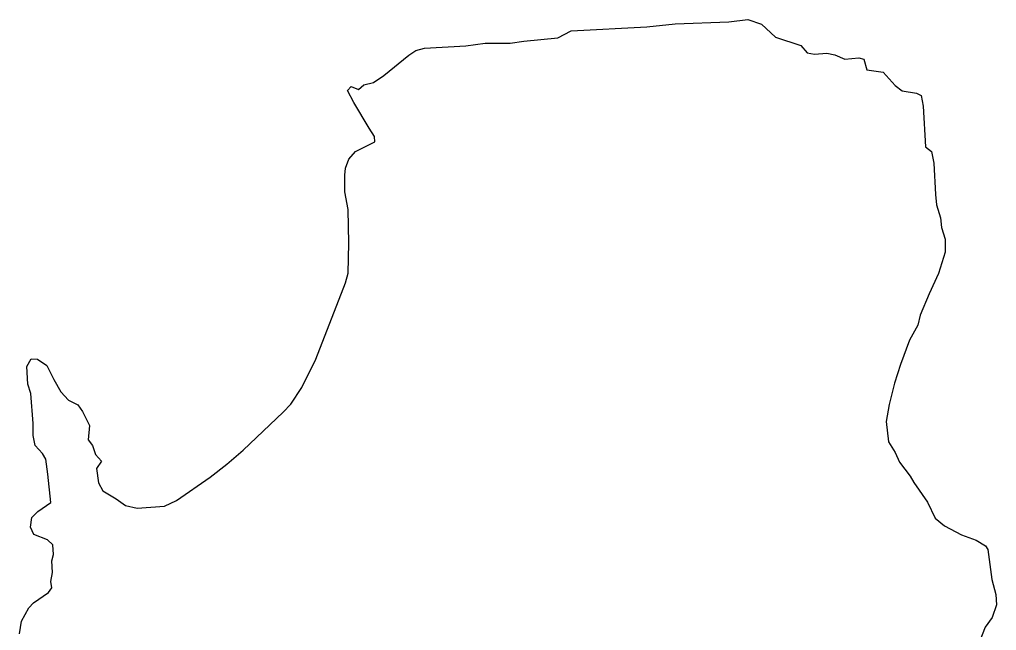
# Model space of a CAD drawing. Header units: metres. Extents: x 267365 to 277461, y 2088854 to 2108025.
# Drawn here: x 269830 to 277461, y 2103253 to 2108025 of the extents above; entities that cross this region are included whole.
import ezdxf

# ---------------------------------------------------------------- set-up
doc = ezdxf.new("R2010")
doc.units = ezdxf.units.M
doc.layers.add('village', color=3, linetype='Continuous')

msp = doc.modelspace()

# ---------------------------------------------------------------- linework, layer by layer
at = {"color": 3}
msp.add_line((272926.1, 2107782.3), (272994, 2107801.8), dxfattribs=at)
msp.add_line((272926.1, 2107782.3), (272994, 2107801.8), dxfattribs=at)
msp.add_line((272926.1, 2107782.3), (272994, 2107801.8), dxfattribs=at)
at = {"layer": 'village', "color": 3}
for p, q in [((275371.2, 2108006.2), (275518.3, 2108024.9)), ((275518.3, 2108024.9), (275624.7, 2107989.3)), ((274033.4, 2107882), (274138.8, 2107935.8)), ((274138.8, 2107935.8), (274728.6, 2107967)), ((274728.6, 2107967), (274951.5, 2107991.4)), ((274951.5, 2107991.4), (275371.2, 2108006.2)), ((275624.7, 2107989.3), (275735.2, 2107888)), ((273768.8, 2107857.2), (274033.4, 2107882)), ((275735.2, 2107888), (275932.4, 2107821.6)), ((272869.6, 2107747.8), (272926.1, 2107782.3)), ((272994, 2107801.8), (273315.3, 2107819.5)), ((273315.3, 2107819.5), (273466.4, 2107839.7)), ((273466.4, 2107839.7), (273663.1, 2107841.2)), ((273663.1, 2107841.2), (273768.8, 2107857.2)), ((275932.4, 2107821.6), (275982, 2107765.2)), ((272674.2, 2107587.4), (272869.6, 2107747.8)), ((275982, 2107765.2), (276038.8, 2107754.3)), ((276038.8, 2107754.3), (276137.1, 2107762.7)), ((276137.1, 2107762.7), (276197.7, 2107748)), ((276197.7, 2107748), (276277.4, 2107714.6)), ((276277.4, 2107714.6), (276386.9, 2107726.8)), ((276386.9, 2107726.8), (276424.9, 2107715.8)), ((276424.9, 2107715.8), (276448.2, 2107632.8)), ((276448.2, 2107632.8), (276576.9, 2107614.9)), ((272595.2, 2107533.9), (272674.2, 2107587.4)), ((276576.9, 2107614.9), (276668.5, 2107509.7)), ((272392.2, 2107469.9), (272421.1, 2107501.4)), ((272421.1, 2107501.4), (272477.3, 2107477.2)), ((272477.3, 2107477.2), (272519.6, 2107514.3)), ((272519.6, 2107514.3), (272595.2, 2107533.9)), ((276668.5, 2107509.7), (276725.6, 2107468.6)), ((272442.2, 2107376.1), (272392.2, 2107469.9)), ((276725.6, 2107468.6), (276835.4, 2107450.6)), ((276835.4, 2107450.6), (276873.4, 2107432)), ((276873.4, 2107432), (276889.2, 2107348.9)), ((272560.4, 2107175.2), (272442.2, 2107376.1)), ((276889.2, 2107348.9), (276906.8, 2107031.3)), ((272603.5, 2107110.5), (272560.4, 2107175.2)), ((272606.1, 2107070.2), (272603.5, 2107110.5)), ((272454.2, 2106995), (272606.1, 2107070.2)), ((276906.8, 2107031.3), (276952.5, 2106993.9)), ((272403.1, 2106934.1), (272454.2, 2106995)), ((276952.5, 2106993.9), (276972.1, 2106903.3)), ((272376.8, 2106864.3), (272403.1, 2106934.1)), ((276972.1, 2106903.3), (276985.4, 2106657.5)), ((272370.5, 2106808.2), (272376.8, 2106864.3)), ((272371.6, 2106678.2), (272370.5, 2106808.2)), ((272397.3, 2106541.6), (272371.6, 2106678.2)), ((276985.4, 2106657.5), (276993.6, 2106578.2)), ((276993.6, 2106578.2), (277024.7, 2106476.3)), ((272401.7, 2106277.1), (272397.3, 2106541.6)), ((277024.7, 2106476.3), (277032.9, 2106400.7)), ((277032.9, 2106400.7), (277060.1, 2106310.2)), ((272396.8, 2106043.9), (272401.7, 2106277.1)), ((277060.1, 2106310.2), (277060.9, 2106208.1)), ((277060.9, 2106208.1), (277009.3, 2106041.2)), ((272377.2, 2105969.7), (272396.8, 2106043.9)), ((277009.3, 2106041.2), (276934.9, 2105881.8)), ((272144.3, 2105371.4), (272377.2, 2105969.7)), ((276934.9, 2105881.8), (276864.4, 2105714.8)), ((276864.4, 2105714.8), (276846.1, 2105639)), ((276846.1, 2105639), (276782.7, 2105521.2)), ((276782.7, 2105521.2), (276712.4, 2105331.6)), ((269887, 2105315.2), (269920.2, 2105376)), ((269920.2, 2105376), (269969.5, 2105371.9)), ((269969.5, 2105371.9), (270041.7, 2105323.2)), ((272034, 2105150.8), (272144.3, 2105371.4)), ((269894.9, 2105176.3), (269887, 2105315.2)), ((270041.7, 2105323.2), (270096.3, 2105213.7)), ((276712.4, 2105331.6), (276664.4, 2105183.7)), ((270096.3, 2105213.7), (270153.2, 2105117.8)), ((269917.9, 2105104.7), (269894.9, 2105176.3)), ((270153.2, 2105117.8), (270212, 2105053.2)), ((271949.8, 2105020), (272034, 2105150.8)), ((276664.4, 2105183.7), (276624.1, 2105016.9)), ((269935.4, 2104869.4), (269917.9, 2105104.7)), ((270212, 2105053.2), (270284, 2105015.7)), ((270284, 2105015.7), (270322.6, 2104962.2)), ((270322.6, 2104962.2), (270375, 2104854.9)), ((271576, 2104660.5), (271889.8, 2104959.1)), ((271889.8, 2104959.1), (271949.8, 2105020)), ((276624.1, 2105016.9), (276598.7, 2104884.4)), ((276598.7, 2104884.4), (276618.9, 2104725.7)), ((269936.2, 2104775.2), (269935.4, 2104869.4)), ((270375, 2104854.9), (270364.7, 2104742.8)), ((269952.5, 2104696.9), (269936.2, 2104775.2)), ((270364.7, 2104742.8), (270400.9, 2104698.2)), ((270009, 2104634.5), (269952.5, 2104696.9)), ((270400.9, 2104698.2), (270423.9, 2104626.6)), ((271449.1, 2104551.9), (271576, 2104660.5)), ((276618.9, 2104725.7), (276668.7, 2104642.9)), ((270034.1, 2104589.9), (270009, 2104634.5)), ((270050.7, 2104473.4), (270034.1, 2104589.9)), ((270423.9, 2104626.6), (270469.1, 2104575.4)), ((276668.7, 2104642.9), (276703.3, 2104567.5)), ((270469.1, 2104575.4), (270431.5, 2104519.1)), ((270431.5, 2104519.1), (270445.8, 2104407.1)), ((271317.6, 2104450), (271449.1, 2104551.9)), ((276703.3, 2104567.5), (276787.4, 2104458.5)), ((270074.9, 2104253.9), (270050.7, 2104473.4)), ((271056.8, 2104268.5), (271317.6, 2104450)), ((276787.4, 2104458.5), (276814.3, 2104409.6)), ((270445.8, 2104407.1), (270479.9, 2104344.6)), ((276814.3, 2104409.6), (276921.4, 2104255.3)), ((270479.9, 2104344.6), (270583.6, 2104282.6)), ((270583.6, 2104282.6), (270658, 2104229.4)), ((269972.3, 2104181.3), (270074.9, 2104253.9)), ((270658, 2104229.4), (270747.8, 2104207.7)), ((270747.8, 2104207.7), (270963, 2104222.9)), ((270963, 2104222.9), (271056.8, 2104268.5)), ((276921.4, 2104255.3), (276982.9, 2104131.1)), ((269915, 2104059.8), (269925.6, 2104136.1)), ((269925.6, 2104136.1), (269972.3, 2104181.3)), ((276982.9, 2104131.1), (277055.2, 2104071.1)), ((269942.3, 2104003.9), (269915, 2104059.8)), ((277055.2, 2104071.1), (277188.2, 2104000.3)), ((270048, 2103960), (269942.3, 2104003.9)), ((277188.2, 2104000.3), (277302, 2103959.6)), ((270090.9, 2103922.1), (270048, 2103960)), ((270093.8, 2103846), (270090.9, 2103922.1)), ((277302, 2103959.6), (277374.2, 2103914.8)), ((277374.2, 2103914.8), (277393.3, 2103884.7)), ((270083, 2103796.6), (270093.8, 2103846)), ((277393.3, 2103884.7), (277425.4, 2103650.5)), ((270088.2, 2103706.9), (270083, 2103796.6)), ((270073.1, 2103635), (270088.2, 2103706.9)), ((270055.8, 2103549.7), (270082.4, 2103585.8)), ((270082.4, 2103585.8), (270073.1, 2103635)), ((277425.4, 2103650.5), (277456.6, 2103533.5)), ((269939.9, 2103468), (270055.8, 2103549.7)), ((277456.6, 2103533.5), (277461, 2103454.1)), ((269902.1, 2103429.6), (269939.9, 2103468)), ((277461, 2103454.1), (277427.8, 2103355.5)), ((269844.6, 2103326), (269902.1, 2103429.6)), ((269829.7, 2103227.2), (269844.6, 2103326)), ((277427.8, 2103355.5), (277371.7, 2103279.4)), ((277371.7, 2103279.4), (277308.7, 2103112.5))]:
    msp.add_line(p, q, dxfattribs=at)

doc.saveas('drawing.dxf')
